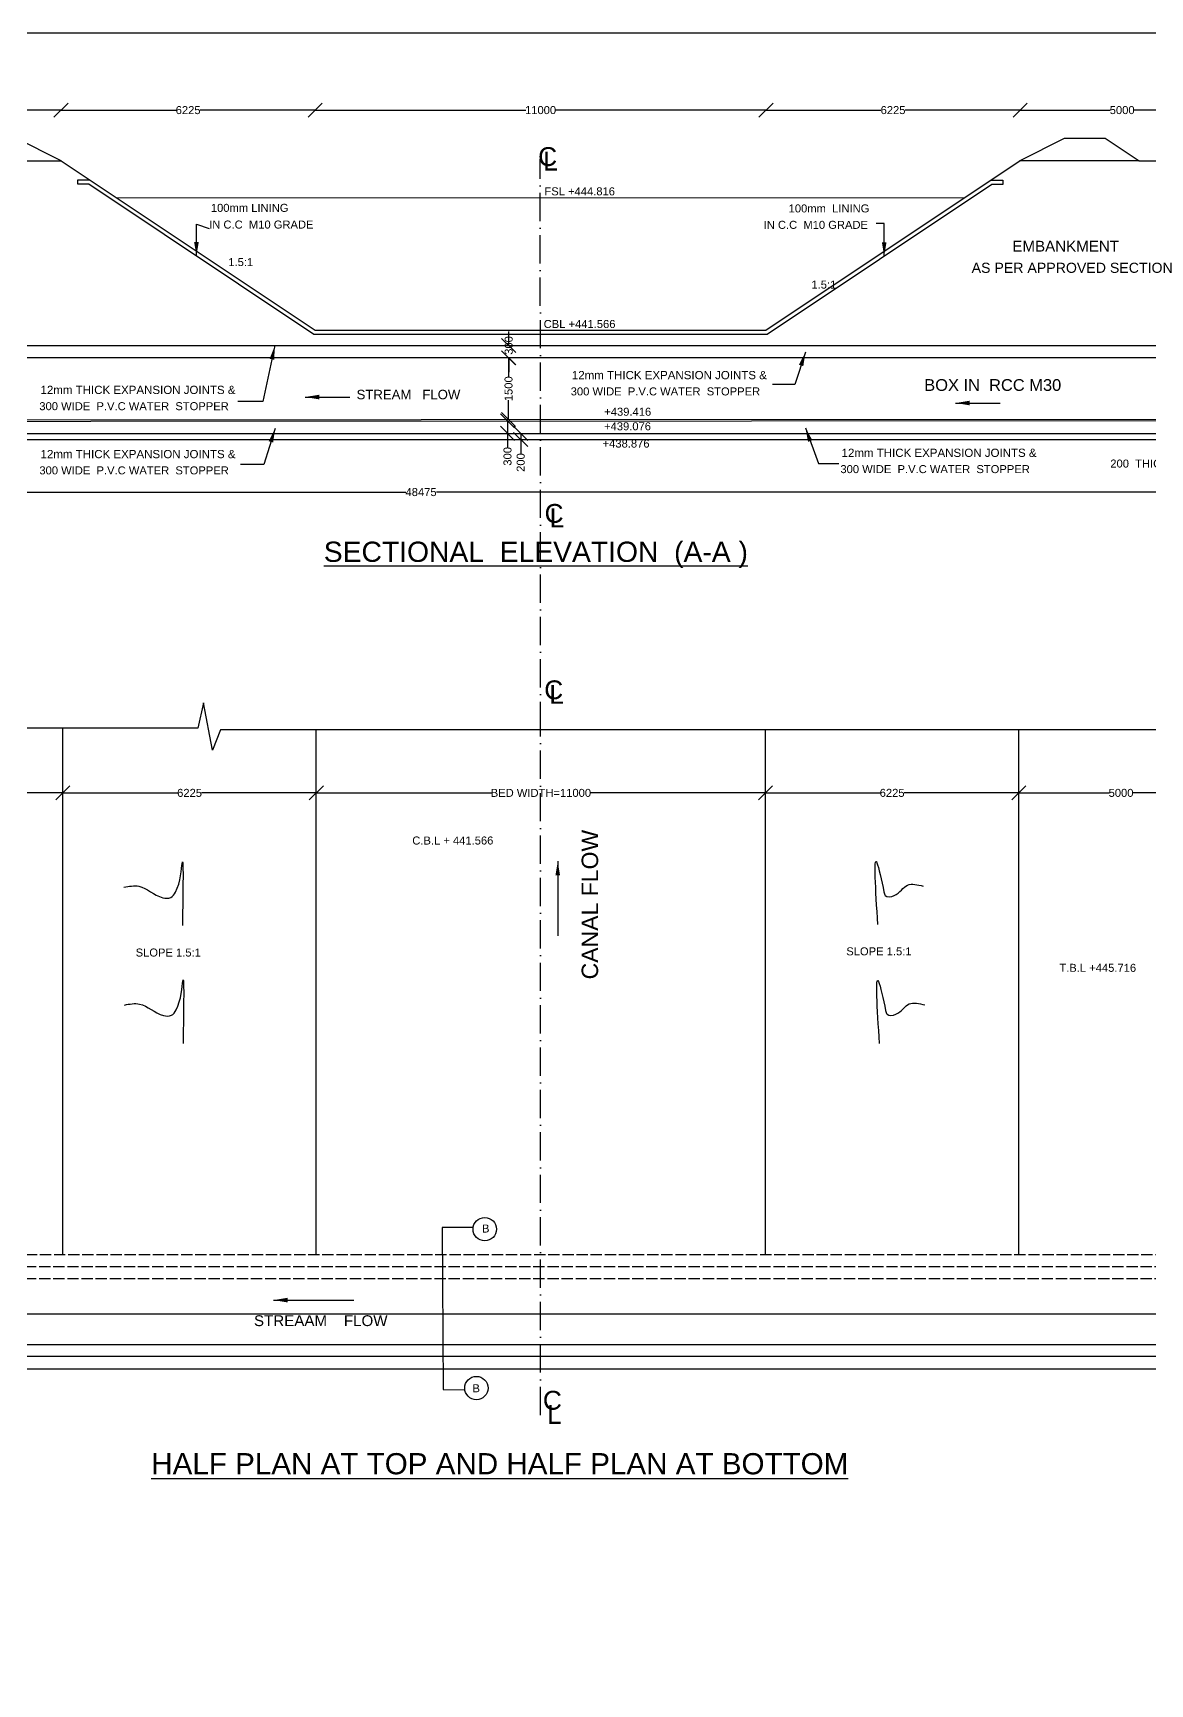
# Model space of a CAD drawing. Header units: millimetres. Extents: x 8337 to 17510, y 6818 to 12081.
# Drawn here: x 11519 to 13892, y 8573 to 12081 of the extents above; entities that cross this region are included whole.
import ezdxf

# ---------------------------------------------------------------- set-up
doc = ezdxf.new("R2010")
doc.units = ezdxf.units.MM
doc.header["$MEASUREMENT"] = 0
doc.linetypes.add('ACAD_ISO02W100', pattern=[15, 12, -3])
doc.linetypes.add('ACAD_ISO10W100', pattern=[18, 12, -3, 0, -3])
doc.layers.add('DIMENSION', color=2, linetype='Continuous')
doc.layers.add('DIMENSIONS', color=7, linetype='Continuous')
doc.styles.get("Standard").update_dxf_attribs({"font": 'arial.ttf', "height": 17})
doc.dimstyles.get("Standard").update_dxf_attribs({"dimtxt": 17, "dimasz": 30, "dimexe": 0.18, "dimexo": 0.0625, "dimgap": 0.09, "dimtad": 0, "dimdec": 0, "dimzin": 0, "dimdsep": 46, "dimtxsty": 'Standard', "dimblk": 'OBLIQUE', "dimcen": 0.09, "dimse1": 1, "dimse2": 1, "dimadec": 0, "dimazin": 0, "dimtfac": 1, "dimtdec": 0, "dimtofl": 0, "dimtmove": 0, "dimatfit": 3, "dimfxl": 1, "dimtolj": 1, "dimtzin": 0, "dimarcsym": 0})

# ---------------------------------------------------------------- blocks, each defined once
blk = doc.blocks.new('_Oblique')
at = {"color": 0, "linetype": 'ByBlock', "lineweight": -2}
blk.add_line((-0.5, -0.5), (0.5, 0.5), dxfattribs=at)
blk = doc.blocks.new('*D12')
at = {"layer": 'Defpoints', "color": 0}
for p in [(12530.1, 11416.9), (12530.1, 11390.5), (12530.5, 11390.5)]:
    blk.add_point(p, dxfattribs=at)
at = {"layer": 'DIMENSION', "color": 0, "lineweight": -2}
for p, q in [((12530.1, 11416.9), (12530.1, 11446.9)), ((12530.1, 11390.5), (12530.1, 11360.5))]:
    blk.add_line(p, q, dxfattribs=at)
at = {"layer": 'DIMENSION', "color": 0, "lineweight": -2, "xscale": 30, "yscale": 30, "zscale": 30}
for p, rotation in [((12530.1, 11416.9), 270), ((12530.1, 11390.5), 90)]:
    blk.add_blockref('_Oblique', p, dxfattribs=dict(at, rotation=rotation))
at = {"layer": 'DIMENSION', "color": 0, "insert": (12530.1, 11416.9), "char_height": 17, "attachment_point": 5, "rotation": 90}
blk.add_mtext('\\A1;300', dxfattribs=at)
blk = doc.blocks.new('*D13')
at = {"layer": 'Defpoints', "color": 0}
for p in [(12530.5, 11390.5), (12529.8, 11259.6), (12530.5, 11259.6)]:
    blk.add_point(p, dxfattribs=at)
at = {"layer": 'DIMENSION', "color": 0, "lineweight": -2}
for p, q in [((12529.8, 11390.5), (12529.8, 11349.7)), ((12529.8, 11259.6), (12529.8, 11300.4))]:
    blk.add_line(p, q, dxfattribs=at)
at = {"layer": 'DIMENSION', "color": 0, "lineweight": -2, "xscale": 30, "yscale": 30, "zscale": 30}
for p, rotation in [((12529.8, 11390.5), 90), ((12529.8, 11259.6), 270)]:
    blk.add_blockref('_Oblique', p, dxfattribs=dict(at, rotation=rotation))
at = {"layer": 'DIMENSION', "color": 0, "insert": (12529.8, 11325), "char_height": 17, "attachment_point": 5, "rotation": 90}
blk.add_mtext('\\A1;1500', dxfattribs=at)
blk = doc.blocks.new('*D14')
at = {"layer": 'Defpoints', "color": 0}
for p in [(12527.6, 11230.2), (12529.8, 11256.7), (12529.8, 11230.2)]:
    blk.add_point(p, dxfattribs=at)
at = {"layer": 'DIMENSION', "color": 0, "lineweight": -2}
for p, q in [((12527.6, 11256.7), (12527.6, 11230.2)), ((12527.6, 11230.2), (12527.6, 11200.2))]:
    blk.add_line(p, q, dxfattribs=at)
at = {"layer": 'DIMENSION', "color": 0, "lineweight": -2, "xscale": 30, "yscale": 30, "zscale": 30}
for p, rotation in [((12527.6, 11256.7), 90), ((12527.6, 11230.2), 270)]:
    blk.add_blockref('_Oblique', p, dxfattribs=dict(at, rotation=rotation))
at = {"layer": 'DIMENSION', "color": 0, "insert": (12527.6, 11181.3), "char_height": 17, "attachment_point": 5, "rotation": 90}
blk.add_mtext('\\A1;300', dxfattribs=at)
blk = doc.blocks.new('*D15')
at = {"layer": 'Defpoints', "color": 0}
for p in [(12554.6, 11230.2), (12554.6, 11217.2), (12555.6, 11217.2)]:
    blk.add_point(p, dxfattribs=at)
at = {"layer": 'DIMENSION', "color": 0, "lineweight": -2}
for p, q in [((12555.6, 11230.2), (12555.6, 11217.2)), ((12555.6, 11217.2), (12555.6, 11187.2))]:
    blk.add_line(p, q, dxfattribs=at)
at = {"layer": 'DIMENSION', "color": 0, "lineweight": -2, "xscale": 30, "yscale": 30, "zscale": 30}
for p, rotation in [((12555.6, 11230.2), 90), ((12555.6, 11217.2), 270)]:
    blk.add_blockref('_Oblique', p, dxfattribs=dict(at, rotation=rotation))
at = {"layer": 'DIMENSION', "color": 0, "insert": (12555.6, 11168.2), "char_height": 17, "attachment_point": 5, "rotation": 90}
blk.add_mtext('\\A1;200', dxfattribs=at)
blk = doc.blocks.new('*D33')
at = {"layer": 'Defpoints', "color": 0}
for p in [(11579, 11916.9), (10802.9, 11808.9), (11579, 11808.9)]:
    blk.add_point(p, dxfattribs=at)
at = {"layer": 'DIMENSION', "color": 0, "lineweight": -2}
for p, q in [((10802.9, 11916.9), (11165.4, 11916.9)), ((11579, 11916.9), (11216.5, 11916.9))]:
    blk.add_line(p, q, dxfattribs=at)
at = {"layer": 'DIMENSION', "color": 0, "lineweight": -2, "xscale": 30, "yscale": 30, "zscale": 30, "rotation": 180}
blk.add_blockref('_Oblique', (10802.9, 11916.9), dxfattribs=at)
at = {"layer": 'DIMENSION', "color": 0, "lineweight": -2, "xscale": 30, "yscale": 30, "zscale": 30}
blk.add_blockref('_Oblique', (11579, 11916.9), dxfattribs=at)
at = {"layer": 'DIMENSION', "color": 0, "insert": (11191, 11916.9), "char_height": 17, "attachment_point": 5}
blk.add_mtext('\\A1;8925', dxfattribs=at)
blk = doc.blocks.new('*D34')
at = {"layer": 'Defpoints', "color": 0}
for p in [(12119, 11916.9), (11579, 11808.9), (12119, 11449.2)]:
    blk.add_point(p, dxfattribs=at)
at = {"layer": 'DIMENSION', "color": 0, "lineweight": -2}
for p, q in [((11579, 11916.9), (11823.4, 11916.9)), ((12119, 11916.9), (11874.6, 11916.9))]:
    blk.add_line(p, q, dxfattribs=at)
at = {"layer": 'DIMENSION', "color": 0, "lineweight": -2, "xscale": 30, "yscale": 30, "zscale": 30, "rotation": 180}
blk.add_blockref('_Oblique', (11579, 11916.9), dxfattribs=at)
at = {"layer": 'DIMENSION', "color": 0, "lineweight": -2, "xscale": 30, "yscale": 30, "zscale": 30}
blk.add_blockref('_Oblique', (12119, 11916.9), dxfattribs=at)
at = {"layer": 'DIMENSION', "color": 0, "insert": (11849, 11916.9), "char_height": 17, "attachment_point": 5}
blk.add_mtext('\\A1;6225', dxfattribs=at)
blk = doc.blocks.new('*D35')
at = {"layer": 'Defpoints', "color": 0}
for p in [(13076.6, 11916.9), (12119, 11449.2), (13076.6, 11449.2)]:
    blk.add_point(p, dxfattribs=at)
at = {"layer": 'DIMENSION', "color": 0, "lineweight": -2}
for p, q in [((12119, 11916.9), (12566.5, 11916.9)), ((13076.6, 11916.9), (12629, 11916.9))]:
    blk.add_line(p, q, dxfattribs=at)
at = {"layer": 'DIMENSION', "color": 0, "lineweight": -2, "xscale": 30, "yscale": 30, "zscale": 30, "rotation": 180}
blk.add_blockref('_Oblique', (12119, 11916.9), dxfattribs=at)
at = {"layer": 'DIMENSION', "color": 0, "lineweight": -2, "xscale": 30, "yscale": 30, "zscale": 30}
blk.add_blockref('_Oblique', (13076.6, 11916.9), dxfattribs=at)
at = {"layer": 'DIMENSION', "color": 0, "insert": (12597.8, 11916.9), "char_height": 17, "attachment_point": 5}
blk.add_mtext('\\A1;11000', dxfattribs=at)
blk = doc.blocks.new('*D36')
at = {"layer": 'Defpoints', "color": 0}
for p in [(13616.5, 11916.9), (13616.5, 11810.2), (13076.6, 11449.2)]:
    blk.add_point(p, dxfattribs=at)
at = {"layer": 'DIMENSION', "color": 0, "lineweight": -2}
for p, q in [((13076.6, 11916.9), (13321, 11916.9)), ((13616.5, 11916.9), (13372.1, 11916.9))]:
    blk.add_line(p, q, dxfattribs=at)
at = {"layer": 'DIMENSION', "color": 0, "lineweight": -2, "xscale": 30, "yscale": 30, "zscale": 30, "rotation": 180}
blk.add_blockref('_Oblique', (13076.6, 11916.9), dxfattribs=at)
at = {"layer": 'DIMENSION', "color": 0, "lineweight": -2, "xscale": 30, "yscale": 30, "zscale": 30}
blk.add_blockref('_Oblique', (13616.5, 11916.9), dxfattribs=at)
at = {"layer": 'DIMENSION', "color": 0, "insert": (13346.6, 11916.9), "char_height": 17, "attachment_point": 5}
blk.add_mtext('\\A1;6225', dxfattribs=at)
blk = doc.blocks.new('*D37')
at = {"layer": 'Defpoints', "color": 0}
for p in [(14050.2, 11916.9), (13616.5, 11810.2), (14050.2, 11809.2)]:
    blk.add_point(p, dxfattribs=at)
at = {"layer": 'DIMENSION', "color": 0, "lineweight": -2}
for p, q in [((13616.5, 11916.9), (13807.9, 11916.9)), ((14050.2, 11916.9), (13858.8, 11916.9))]:
    blk.add_line(p, q, dxfattribs=at)
at = {"layer": 'DIMENSION', "color": 0, "lineweight": -2, "xscale": 30, "yscale": 30, "zscale": 30, "rotation": 180}
blk.add_blockref('_Oblique', (13616.5, 11916.9), dxfattribs=at)
at = {"layer": 'DIMENSION', "color": 0, "lineweight": -2, "xscale": 30, "yscale": 30, "zscale": 30}
blk.add_blockref('_Oblique', (14050.2, 11916.9), dxfattribs=at)
at = {"layer": 'DIMENSION', "color": 0, "insert": (13833.4, 11916.9), "char_height": 17, "attachment_point": 5}
blk.add_mtext('\\A1;5000', dxfattribs=at)
blk = doc.blocks.new('*D63')
at = {"layer": 'Defpoints', "color": 0}
for p in [(10807.8, 10466.2), (11583, 10466.2), (11583, 10466.2)]:
    blk.add_point(p, dxfattribs=at)
at = {"layer": 'DIMENSION', "color": 0, "lineweight": -2}
for p, q in [((10807.8, 10466.2), (11169.9, 10466.2)), ((11583, 10466.2), (11221, 10466.2))]:
    blk.add_line(p, q, dxfattribs=at)
at = {"layer": 'DIMENSION', "color": 0, "lineweight": -2, "xscale": 30, "yscale": 30, "zscale": 30, "rotation": 180}
blk.add_blockref('_Oblique', (10807.8, 10466.2), dxfattribs=at)
at = {"layer": 'DIMENSION', "color": 0, "lineweight": -2, "xscale": 30, "yscale": 30, "zscale": 30}
blk.add_blockref('_Oblique', (11583, 10466.2), dxfattribs=at)
at = {"layer": 'DIMENSION', "color": 0, "insert": (11195.4, 10466.2), "char_height": 17, "attachment_point": 5}
blk.add_mtext('\\A1;8925', dxfattribs=at)
blk = doc.blocks.new('*D64')
at = {"layer": 'Defpoints', "color": 0}
for p in [(11583, 10466.2), (12121.3, 10466.2), (12121.3, 10466.2)]:
    blk.add_point(p, dxfattribs=at)
at = {"layer": 'DIMENSION', "color": 0, "lineweight": -2}
for p, q in [((11583, 10466.2), (11826.5, 10466.2)), ((12121.3, 10466.2), (11877.7, 10466.2))]:
    blk.add_line(p, q, dxfattribs=at)
at = {"layer": 'DIMENSION', "color": 0, "lineweight": -2, "xscale": 30, "yscale": 30, "zscale": 30, "rotation": 180}
blk.add_blockref('_Oblique', (11583, 10466.2), dxfattribs=at)
at = {"layer": 'DIMENSION', "color": 0, "lineweight": -2, "xscale": 30, "yscale": 30, "zscale": 30}
blk.add_blockref('_Oblique', (12121.3, 10466.2), dxfattribs=at)
at = {"layer": 'DIMENSION', "color": 0, "insert": (11852.1, 10466.2), "char_height": 17, "attachment_point": 5}
blk.add_mtext('\\A1;6225', dxfattribs=at)
blk = doc.blocks.new('*D65')
at = {"layer": 'Defpoints', "color": 0}
for p in [(12121.3, 10466.2), (13075.6, 10466.2), (13075.6, 10466.2)]:
    blk.add_point(p, dxfattribs=at)
at = {"layer": 'DIMENSION', "color": 0, "lineweight": -2}
for p, q in [((12121.3, 10466.2), (12493.2, 10466.2)), ((13075.6, 10466.2), (12703.7, 10466.2))]:
    blk.add_line(p, q, dxfattribs=at)
at = {"layer": 'DIMENSION', "color": 0, "lineweight": -2, "xscale": 30, "yscale": 30, "zscale": 30, "rotation": 180}
blk.add_blockref('_Oblique', (12121.3, 10466.2), dxfattribs=at)
at = {"layer": 'DIMENSION', "color": 0, "lineweight": -2, "xscale": 30, "yscale": 30, "zscale": 30}
blk.add_blockref('_Oblique', (13075.6, 10466.2), dxfattribs=at)
at = {"layer": 'DIMENSION', "color": 0, "insert": (12598.5, 10466.2), "char_height": 17, "attachment_point": 5}
blk.add_mtext('\\A1;BED WIDTH=11000', dxfattribs=at)
blk = doc.blocks.new('*D66')
at = {"layer": 'Defpoints', "color": 0}
for p in [(13075.6, 10466.2), (13613.8, 10466.2), (13613.8, 10466.2)]:
    blk.add_point(p, dxfattribs=at)
at = {"layer": 'DIMENSION', "color": 0, "lineweight": -2}
for p, q in [((13075.6, 10466.2), (13319.1, 10466.2)), ((13613.8, 10466.2), (13370.3, 10466.2))]:
    blk.add_line(p, q, dxfattribs=at)
at = {"layer": 'DIMENSION', "color": 0, "lineweight": -2, "xscale": 30, "yscale": 30, "zscale": 30, "rotation": 180}
blk.add_blockref('_Oblique', (13075.6, 10466.2), dxfattribs=at)
at = {"layer": 'DIMENSION', "color": 0, "lineweight": -2, "xscale": 30, "yscale": 30, "zscale": 30}
blk.add_blockref('_Oblique', (13613.8, 10466.2), dxfattribs=at)
at = {"layer": 'DIMENSION', "color": 0, "insert": (13344.7, 10466.2), "char_height": 17, "attachment_point": 5}
blk.add_mtext('\\A1;6225', dxfattribs=at)
blk = doc.blocks.new('*D67')
at = {"layer": 'Defpoints', "color": 0}
for p in [(13613.8, 10466.2), (14048.3, 10466.2), (14048.3, 10466.2)]:
    blk.add_point(p, dxfattribs=at)
at = {"layer": 'DIMENSION', "color": 0, "lineweight": -2}
for p, q in [((13613.8, 10466.2), (13805.6, 10466.2)), ((14048.3, 10466.2), (13856.5, 10466.2))]:
    blk.add_line(p, q, dxfattribs=at)
at = {"layer": 'DIMENSION', "color": 0, "lineweight": -2, "xscale": 30, "yscale": 30, "zscale": 30, "rotation": 180}
blk.add_blockref('_Oblique', (13613.8, 10466.2), dxfattribs=at)
at = {"layer": 'DIMENSION', "color": 0, "lineweight": -2, "xscale": 30, "yscale": 30, "zscale": 30}
blk.add_blockref('_Oblique', (14048.3, 10466.2), dxfattribs=at)
at = {"layer": 'DIMENSION', "color": 0, "insert": (13831, 10466.2), "char_height": 17, "attachment_point": 5}
blk.add_mtext('\\A1;5000', dxfattribs=at)
blk = doc.blocks.new('*D101')
at = {"layer": 'Defpoints', "color": 0}
for p in [(10239, 11151.9), (14448.9, 11151.9), (14448.9, 11105.3)]:
    blk.add_point(p, dxfattribs=at)
at = {"layer": 'DIMENSION', "color": 0, "lineweight": -2}
for p, q in [((10239, 11105.3), (12311.5, 11105.3)), ((14448.9, 11105.3), (12376.4, 11105.3))]:
    blk.add_line(p, q, dxfattribs=at)
at = {"layer": 'DIMENSION', "color": 0, "lineweight": -2, "xscale": 30, "yscale": 30, "zscale": 30, "rotation": 180}
blk.add_blockref('_Oblique', (10239, 11105.3), dxfattribs=at)
at = {"layer": 'DIMENSION', "color": 0, "lineweight": -2, "xscale": 30, "yscale": 30, "zscale": 30}
blk.add_blockref('_Oblique', (14448.9, 11105.3), dxfattribs=at)
at = {"layer": 'DIMENSION', "color": 0, "insert": (12343.9, 11105.3), "char_height": 17, "attachment_point": 5}
blk.add_mtext('\\A1;48475', dxfattribs=at)

msp = doc.modelspace()

# ---------------------------------------------------------------- linework, layer by layer
at = {"layer": 'DIMENSION', "color": 0}
for points in [[(10141.8, 11497.6), (10237.8, 11546.5), (10282.3, 11546.5), (10802.9, 11808.9), (11579, 11808.9), (11482.3, 11858), (11396.3, 11858), (11325, 11808.9)], [(11579, 11808.9), (12119, 11449.2), (13076.6, 11449.2), (13616.5, 11810.2), (13711.1, 11857.4), (13797.6, 11857.4), (13869.3, 11809.2), (14050.2, 11809.2), (14346.5, 11660.2), (15894.1, 11660.2), (15894.1, 11690.2)], [(13869.3, 11809.2), (13615.4, 11809.5)], [(13553.4, 11768), (13580.2, 11768), (13580.2, 11758.7), (13556.7, 11758.7), (13078.9, 11440.4), (12116.3, 11440.4), (11637.8, 11759.3), (11614.5, 11759.3), (11614.5, 11768.9), (11638.9, 11769)], [(11695.3, 11731.4), (13497.6, 11730.7)], [(10239, 11258.6), (14448.9, 11260.4)], [(10239, 11255.7), (14448.9, 11257.5)], [(10239, 11230.2), (14448.9, 11230.2)], [(10239, 11217.2), (14448.9, 11217.2)], [(8487.4, 8295.2), (15885.2, 8295.2), (15885.2, 8689.1), (15919.4, 8705.6), (15849.1, 8705.6), (15886.5, 8719.6), (15886.5, 10154.7), (15928.2, 10175.1), (15852.5, 10175.1), (15889.3, 10194.1), (15889.3, 10598.5), (15382.8, 10598.5), (15356.3, 10640.5), (15356.3, 10560.5), (15330.3, 10600), (11917.6, 10600), (11900.8, 10556.9), (11881.7, 10657.8), (11869.6, 10603.7), (9089.4, 10603.7)], [(11583, 9485.3), (11583, 10603.7)], [(12121.3, 9485.3), (12121.3, 10600)], [(13075.6, 9485.3), (13075.6, 10600)], [(13613.8, 9485.3), (13613.8, 10600)], [(12454.7, 9542.9), (12389, 9542.6), (12390.6, 9198.5), (12436.9, 9197.9)], [(8423.7, 9499.3), (8423.7, 9359.5), (15943.3, 9359.5), (15943.3, 9497.8)], [(10242.4, 9335.4), (9300.5, 9013.1), (9300.5, 8573.8), (9505.3, 8573.8), (9505.3, 8869.4), (10270.1, 9129.3), (10365.4, 9129.3), (10365.4, 9242.4), (14221.7, 9242.4)], [(10242.4, 9294), (14446.7, 9294)], [(10242.4, 9269.4), (14386.5, 9269.4)]]:
    msp.add_lwpolyline(points, dxfattribs=at)
at = {"layer": 'DIMENSION', "color": 0, "linetype": 'ACAD_ISO10W100', "ltscale": 5}
msp.add_lwpolyline([(12597.8, 9144.5), (12597.8, 10600), (12597.1, 11812.4)], dxfattribs=at)
at = {"layer": 'DIMENSION', "color": 0}
msp.add_lwpolyline([(10237.8, 11416.9), (14449.7, 11416.9, -1), (14449.7, 11390.4, -0.000049), (10239, 11390.8, -10194.098094)], format="xyb", dxfattribs=at)
at = {"layer": 'DIMENSION', "color": 0, "linetype": 'ACAD_ISO02W100', "ltscale": 2}
for points in [[(9298.3, 9709.7), (9298.3, 10149.5), (9496.5, 10149.5), (9496.5, 9854), (10268.1, 9598.9), (10364.1, 9598.9), (10364.1, 9485.3), (14221.7, 9485.3)], [(10242.4, 9459.7), (14446.7, 9459.7)], [(10242.4, 9434.2), (14446.7, 9434.2)]]:
    msp.add_lwpolyline(points, dxfattribs=at)
at = {"layer": 'DIMENSION', "color": 0}
for centre in [(12479.2, 9539.3), (12461.4, 9201.8)]:
    msp.add_circle(centre, 24.8, dxfattribs=at)
for points in [[(11712.3, 10265.9), (11744.5, 10267.9), (11795, 10243.6), (11812.1, 10243.9), (11822.4, 10255.6), (11836.5, 10316.3), (11836.8, 10184.2)], [(13314.3, 10186.3), (13312.4, 10317.9), (13327.2, 10256.4), (13330.2, 10248.3), (13349, 10248.3), (13377.5, 10270.3), (13410.8, 10268.3)], [(11713.6, 10015.6), (11745.9, 10017.7), (11796.4, 9993.4), (11813.5, 9993.7), (11823.8, 10005.4), (11837.9, 10066), (11838.2, 9933.9)], [(13317.8, 9933.9), (13315.9, 10065.4), (13330.8, 10003.9), (13333.8, 9995.9), (13352.5, 9995.9), (13381, 10017.9), (13414.4, 10015.8)]]:
    msp.add_spline(points, degree=3, dxfattribs=at)
at = {"layer": 'DIMENSIONS'}
msp.add_lwpolyline([(17508.8, 6817.9), (8337.2, 6817.9), (8337.2, 12080.8), (17508.8, 12080.8)], close=True, dxfattribs=at)

# ---------------------------------------------------------------- texts
at = {"layer": 'DIMENSION', "color": 0}
for s, height, p in [('C', 40, (12592.6, 11798.2)), ('L', 40, (12603.3, 11788.6)), ('FSL +444.816', 17, (12606, 11735.9)), ('100mm LINING', 17, (11897.3, 11700.8)), ('100mm  LINING', 17, (13124.8, 11699.6)), ('IN C.C  M10 GRADE', 17, (11893.7, 11665.3)), ('IN C.C  M10 GRADE', 17, (13071.7, 11664.7)), ('EMBANKMENT', 23, (13600.1, 11616.3)), ('1.5:1', 17, (11934.4, 11585.6)), ('AS PER APPROVED SECTION', 21.5, (13513.6, 11571.2)), ('1.5:1', 17, (13173.2, 11537.7)), ('CBL +441.566', 17, (12604.4, 11454)), ('12mm THICK EXPANSION JOINTS &', 17.5, (11535.4, 11313.8)), ('12mm THICK EXPANSION JOINTS &', 17.5, (12664.3, 11345.2)), ('BOX IN  RCC M30', 25, (13412.9, 11320.4)), ('300 WIDE  P.V.C WATER  STOPPER', 17, (11532.9, 11279.4)), ('STREAM   FLOW', 20, (12206.9, 11302.7)), ('300 WIDE  P.V.C WATER  STOPPER', 17, (12661.8, 11310.8)), ('+439.416', 17, (12733.1, 11267.6)), ('+439.076', 17, (12732.7, 11236.7)), ('12mm THICK EXPANSION JOINTS &', 17.5, (11535.5, 11177.4)), ('+438.876', 17, (12729.6, 11200)), ('12mm THICK EXPANSION JOINTS &', 17.5, (13237.3, 11180.1)), ('300 WIDE  P.V.C WATER  STOPPER', 17, (11533, 11143)), ('300 WIDE  P.V.C WATER  STOPPER', 17, (13234.8, 11145.7)), ('200  THICK LEVELLING  COURSE', 17, (13808.2, 11157.5)), ('C', 40, (12606.3, 11040.1)), ('L', 40, (12617, 11030.6)), ('%%USECTIONAL  ELEVATION  (A-A )', 43, (12137.2, 10957.1)), ('C', 40, (12605.5, 10665.3)), ('L', 40, (12616.2, 10655.7)), ('C.B.L + 441.566', 17, (12325.2, 10356.6)), ('SLOPE 1.5:1', 17, (13247.3, 10121.1)), ('SLOPE 1.5:1', 17, (11737.5, 10118.6)), ('T.B.L +445.716', 17, (13700, 10086.1)), ('B', 17, (12473.4, 9532.2)), ('STREAAM    FLOW', 23, (11988.9, 9333.4)), ('B', 17, (12453.1, 9192.8)), ('C', 40, (12602.7, 9155.8)), ('L', 40, (12611.5, 9125.7)), ('%%UHALF PLAN AT TOP AND HALF PLAN AT BOTTOM', 45, (11770.7, 9018.5))]:
    msp.add_text(s, height=height, dxfattribs=at).set_placement(p)
msp.add_text('CANAL FLOW', height=35, rotation=90, dxfattribs=at).set_placement((12720, 10070))

# ---------------------------------------------------------------- dimensions: what is measured, and where the dimension line sits
for base, p1, p2, text, picture, middle in [((11579, 11916.9), (10802.9, 11808.9), (11579, 11808.9), '8925', '*D33', (11191, 11916.9)), ((12119, 11916.9), (11579, 11808.9), (12119, 11449.2), '6225', '*D34', (11849, 11916.9)), ((13076.6, 11916.9), (12119, 11449.2), (13076.6, 11449.2), '11000', '*D35', (12597.8, 11916.9)), ((13616.5, 11916.9), (13076.6, 11449.2), (13616.5, 11810.2), '6225', '*D36', (13346.6, 11916.9)), ((14050.2, 11916.9), (13616.5, 11810.2), (14050.2, 11809.2), '5000', '*D37', (13833.4, 11916.9)), ((14448.9, 11105.3), (10239, 11151.9), (14448.9, 11151.9), '48475', '*D101', (12343.9, 11105.3)), ((13075.6, 10466.2), (12121.3, 10466.2), (13075.6, 10466.2), 'BED WIDTH=11000', '*D65', (12598.5, 10466.2)), ((11583, 10466.2), (10807.8, 10466.2), (11583, 10466.2), '8925', '*D63', (11195.4, 10466.2)), ((12121.3, 10466.2), (11583, 10466.2), (12121.3, 10466.2), '6225', '*D64', (11852.1, 10466.2)), ((13613.8, 10466.2), (13075.6, 10466.2), (13613.8, 10466.2), '6225', '*D66', (13344.7, 10466.2)), ((14048.3, 10466.2), (13613.8, 10466.2), (14048.3, 10466.2), '5000', '*D67', (13831, 10466.2))]:
    dim = msp.add_linear_dim(base=base, p1=p1, p2=p2, text=text, dimstyle='Standard', dxfattribs=at)
    dim.commit()
    dim.dimension.update_dxf_attribs({"geometry": picture, "text_midpoint": middle})
dim = msp.add_linear_dim(base=(12530.1, 11390.5), p1=(12530.1, 11416.9), p2=(12530.5, 11390.5), angle=90, text='300', dimstyle='Standard', dxfattribs=at)
dim.commit()
dim.dimension.update_dxf_attribs({"geometry": '*D12', "text_midpoint": (12530.1, 11416.9), "dimtype": 160})
for base, p1, p2, text, picture, middle in [((12529.8, 11259.6), (12530.5, 11390.5), (12530.5, 11259.6), '1500', '*D13', (12529.8, 11325)), ((12527.6, 11230.2), (12529.8, 11256.7), (12529.8, 11230.2), '300', '*D14', (12527.6, 11181.3)), ((12555.6, 11217.2), (12554.6, 11230.2), (12554.6, 11217.2), '200', '*D15', (12555.6, 11168.2))]:
    dim = msp.add_linear_dim(base=base, p1=p1, p2=p2, angle=90, text=text, dimstyle='Standard', dxfattribs=at)
    dim.commit()
    dim.dimension.update_dxf_attribs({"geometry": picture, "text_midpoint": middle})

# ---------------------------------------------------------------- leaders
for points in [[(11866.7, 11606.7), (11866.7, 11674.3), (11893.7, 11665.3)], [(13327.8, 11606.2), (13327.8, 11676), (13310.8, 11676)], [(12033.4, 11416.9), (12007.5, 11297.8), (11954.8, 11297.8)], [(13160.8, 11403), (13137.8, 11334.3), (13090.2, 11334.3)], [(12097.5, 11307.3), (12192.3, 11307.3)], [(13479.6, 11294.6), (13573.9, 11294.6)], [(12033.9, 11240.7), (12009.7, 11163.8), (11960, 11163.8)], [(13160.4, 11242), (13188.1, 11165.8), (13231.1, 11165.8)], [(12634.3, 10320.9), (12634.3, 10162.8)], [(12030.6, 9388.6), (12201.3, 9388.6)]]:
    msp.add_leader(points, dimstyle='Standard', override={"dimgap": 0.09, "dimtad": 0}, dxfattribs=at)

doc.saveas('drawing.dxf')
